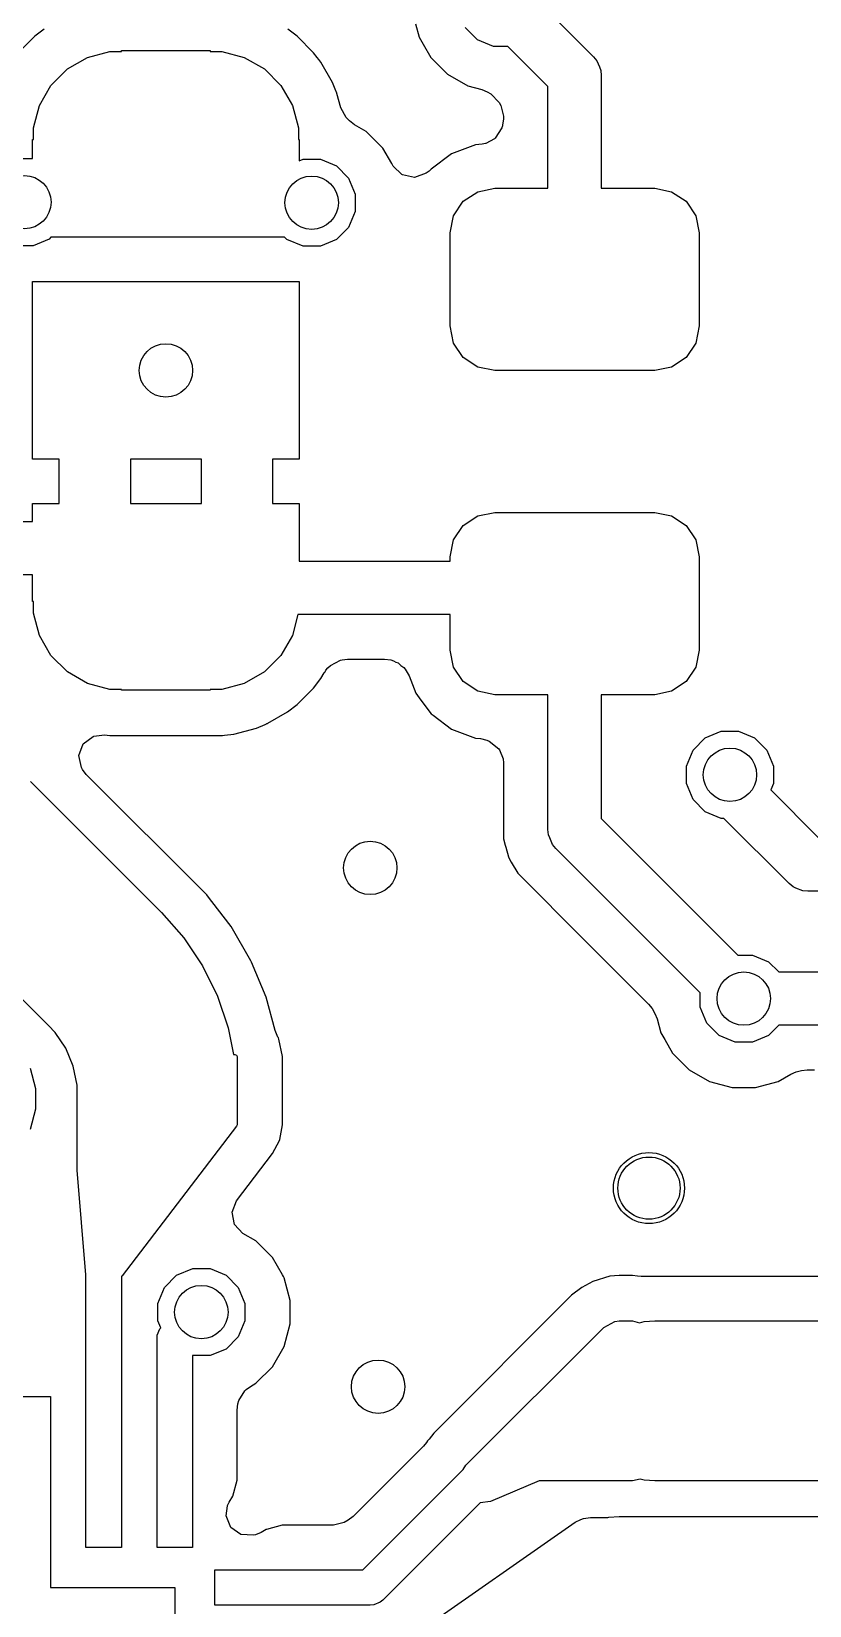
# Model space of a CAD drawing. Header units: inches. Extents: x 0.01 to 5.35, y 0.01 to 3.37.
# Drawn here: x 3.5898 to 3.7621, y 1.9754 to 2.3242 of the extents above; entities that cross this region are included whole.
import ezdxf

# ---------------------------------------------------------------- set-up
doc = ezdxf.new("R2010")
doc.units = ezdxf.units.IN
doc.header["$MEASUREMENT"] = 0
doc.layers.add('BLACK', color=250, linetype='CONTINUOUS')

msp = doc.modelspace()

# ---------------------------------------------------------------- linework, layer by layer
at = {"layer": 'BLACK', "linetype": 'CONTINUOUS'}
for p, q in [((3.70365, 2.32918), (3.71425, 2.31858)), ((3.59048, 2.3231), (3.58682, 2.31944)), ((3.59049, 2.3231), (3.59048, 2.3231)), ((3.59257, 2.3247), (3.59049, 2.3231)), ((3.59049, 2.3231), (3.59049, 2.3231)), ((3.64857, 2.3231), (3.64655, 2.32465)), ((3.65223, 2.31944), (3.64857, 2.3231)), ((3.64857, 2.3231), (3.64857, 2.3231)), ((3.64857, 2.3231), (3.64857, 2.3231)), ((3.64857, 2.3231), (3.64857, 2.3231)), ((3.67483, 2.32588), (3.67564, 2.32287)), ((3.68853, 2.3223), (3.68581, 2.32501)), ((3.60215, 2.31842), (3.60712, 2.31975)), ((3.60712, 2.31975), (3.60969, 2.31975)), ((3.60969, 2.31975), (3.60969, 2.31992)), ((3.60969, 2.31992), (3.62937, 2.31992)), ((3.62937, 2.31992), (3.62937, 2.31975)), ((3.62937, 2.31975), (3.63194, 2.31975)), ((3.63194, 2.31975), (3.6369, 2.31842)), ((3.67564, 2.32287), (3.67652, 2.32134)), ((3.67652, 2.32134), (3.67652, 2.32134)), ((3.67652, 2.32134), (3.67823, 2.31838)), ((3.69208, 2.32083), (3.68853, 2.3223)), ((3.6953, 2.32083), (3.69208, 2.32083)), ((3.70417, 2.31195), (3.6953, 2.32083)), ((3.5977, 2.31585), (3.60215, 2.31842)), ((3.6369, 2.31842), (3.64135, 2.31585)), ((3.65304, 2.31838), (3.65223, 2.31944)), ((3.65223, 2.31944), (3.65223, 2.31944)), ((3.65338, 2.31795), (3.65304, 2.31838)), ((3.65304, 2.31838), (3.65304, 2.31838)), ((3.65304, 2.31838), (3.65304, 2.31838)), ((3.65383, 2.31735), (3.65338, 2.31795)), ((3.65642, 2.31286), (3.65383, 2.31735)), ((3.65383, 2.31735), (3.65383, 2.31735)), ((3.67823, 2.31838), (3.6819, 2.31471)), ((3.71425, 2.31858), (3.71499, 2.31768)), ((3.71499, 2.31768), (3.71555, 2.31632)), ((3.71555, 2.31632), (3.71587, 2.31555)), ((3.59407, 2.31222), (3.5977, 2.31585)), ((3.64135, 2.31585), (3.64499, 2.31222)), ((3.65643, 2.31286), (3.65642, 2.31286)), ((3.65704, 2.31138), (3.65643, 2.31286)), ((3.65643, 2.31286), (3.65643, 2.31286)), ((3.6819, 2.31471), (3.68639, 2.31212)), ((3.71587, 2.31555), (3.71598, 2.3144)), ((3.71598, 2.3144), (3.71598, 2.28941)), ((3.5915, 2.30777), (3.59407, 2.31222)), ((3.64499, 2.31222), (3.64756, 2.30777)), ((3.65742, 2.31047), (3.65704, 2.31138)), ((3.65704, 2.31138), (3.65704, 2.31138)), ((3.65743, 2.31044), (3.65742, 2.31047)), ((3.65829, 2.30722), (3.65743, 2.31044)), ((3.68639, 2.31212), (3.68639, 2.31212)), ((3.68639, 2.31212), (3.68639, 2.31212)), ((3.68639, 2.31212), (3.68952, 2.31128)), ((3.68952, 2.31128), (3.6907, 2.31079)), ((3.6907, 2.31079), (3.69151, 2.31032)), ((3.69151, 2.31032), (3.69335, 2.30844)), ((3.70417, 2.28941), (3.70417, 2.31195)), ((3.59017, 2.30281), (3.5915, 2.30777)), ((3.64756, 2.30777), (3.64889, 2.30281)), ((3.65947, 2.30512), (3.65829, 2.30722)), ((3.69335, 2.30844), (3.69371, 2.30777)), ((3.69371, 2.30777), (3.69431, 2.30543)), ((3.59017, 2.30024), (3.59017, 2.30281)), ((3.64889, 2.30281), (3.64889, 2.30024)), ((3.66019, 2.30437), (3.65947, 2.30512)), ((3.66128, 2.30351), (3.66019, 2.30437)), ((3.66392, 2.30199), (3.66128, 2.30351)), ((3.69394, 2.3028), (3.69245, 2.30049)), ((3.69407, 2.30326), (3.69394, 2.3028)), ((3.69411, 2.3034), (3.69407, 2.30326)), ((3.69431, 2.30477), (3.69411, 2.3034)), ((3.69431, 2.30543), (3.69431, 2.30477)), ((3.59, 2.296), (3.59, 2.30024)), ((3.59, 2.30024), (3.59017, 2.30024)), ((3.64889, 2.30024), (3.64906, 2.30024)), ((3.64906, 2.30024), (3.64906, 2.29552)), ((3.66758, 2.29832), (3.66392, 2.30199)), ((3.68813, 2.29902), (3.68282, 2.29704)), ((3.68956, 2.29917), (3.68813, 2.29902)), ((3.68813, 2.29902), (3.68813, 2.29902)), ((3.69033, 2.29932), (3.68956, 2.29917)), ((3.69039, 2.29934), (3.69033, 2.29932)), ((3.69229, 2.30035), (3.69039, 2.29934)), ((3.69245, 2.30049), (3.69229, 2.30035)), ((3.58626, 2.296), (3.59, 2.296)), ((3.64906, 2.29552), (3.6499, 2.29587)), ((3.6499, 2.29587), (3.65374, 2.29587)), ((3.65374, 2.29587), (3.65729, 2.2944)), ((3.66954, 2.29494), (3.66758, 2.29832)), ((3.68282, 2.29704), (3.67829, 2.29364)), ((3.68282, 2.29704), (3.68282, 2.29704)), ((3.68282, 2.29704), (3.68282, 2.29704)), ((3.65729, 2.2944), (3.66, 2.29169)), ((3.66, 2.29169), (3.66147, 2.28814)), ((3.66988, 2.29435), (3.66954, 2.29494)), ((3.67177, 2.2925), (3.66988, 2.29435)), ((3.67194, 2.29241), (3.67177, 2.2925)), ((3.67463, 2.29182), (3.67194, 2.29241)), ((3.67194, 2.29241), (3.67194, 2.29241)), ((3.6772, 2.29279), (3.67463, 2.29182)), ((3.67781, 2.29324), (3.6772, 2.29279)), ((3.67815, 2.29353), (3.67781, 2.29324)), ((3.67829, 2.29364), (3.67815, 2.29353)), ((3.67815, 2.29353), (3.67815, 2.29353)), ((3.66147, 2.28814), (3.66147, 2.2843)), ((3.6854, 2.28653), (3.6886, 2.28866)), ((3.6886, 2.28866), (3.69236, 2.28941)), ((3.69236, 2.28941), (3.70417, 2.28941)), ((3.71598, 2.28941), (3.7278, 2.28941)), ((3.7278, 2.28941), (3.73156, 2.28866)), ((3.73156, 2.28866), (3.73475, 2.28653)), ((3.68327, 2.28333), (3.6854, 2.28653)), ((3.73475, 2.28653), (3.73689, 2.28333)), ((3.66147, 2.2843), (3.66, 2.28075)), ((3.68252, 2.27957), (3.68327, 2.28333)), ((3.73689, 2.28333), (3.73764, 2.27957)), ((3.59365, 2.27816), (3.5901, 2.27669)), ((3.59407, 2.27858), (3.59365, 2.27816)), ((3.61953, 2.27858), (3.59407, 2.27858)), ((3.6458, 2.27858), (3.61953, 2.27858)), ((3.64635, 2.27804), (3.6458, 2.27858)), ((3.6499, 2.27657), (3.64635, 2.27804)), ((3.65729, 2.27804), (3.65374, 2.27657)), ((3.66, 2.28075), (3.65729, 2.27804)), ((3.68252, 2.2589), (3.68252, 2.27957)), ((3.73764, 2.27957), (3.73764, 2.2589)), ((3.5901, 2.27669), (3.58626, 2.27669)), ((3.65374, 2.27657), (3.6499, 2.27657)), ((3.59, 2.22937), (3.59, 2.26874)), ((3.59, 2.26874), (3.64906, 2.26874)), ((3.64906, 2.26874), (3.64906, 2.22937)), ((3.68327, 2.25513), (3.68252, 2.2589)), ((3.73764, 2.2589), (3.73689, 2.25513)), ((3.6854, 2.25194), (3.68327, 2.25513)), ((3.73689, 2.25513), (3.73475, 2.25194)), ((3.6886, 2.2498), (3.6854, 2.25194)), ((3.69236, 2.24906), (3.6886, 2.2498)), ((3.73156, 2.2498), (3.7278, 2.24906)), ((3.73475, 2.25194), (3.73156, 2.2498)), ((3.7278, 2.24906), (3.69236, 2.24906)), ((3.59591, 2.22937), (3.59, 2.22937)), ((3.59591, 2.21953), (3.59591, 2.22937)), ((3.61165, 2.22937), (3.61165, 2.21953)), ((3.6274, 2.22937), (3.61165, 2.22937)), ((3.6274, 2.21953), (3.6274, 2.22937)), ((3.64906, 2.22937), (3.64315, 2.22937)), ((3.64315, 2.22937), (3.64315, 2.21953)), ((3.59, 2.21559), (3.59, 2.21953)), ((3.59, 2.21953), (3.59591, 2.21953)), ((3.61165, 2.21953), (3.6274, 2.21953)), ((3.64315, 2.21953), (3.64906, 2.21953)), ((3.64906, 2.21953), (3.64906, 2.20676)), ((3.22434, 2.21559), (3.59, 2.21559)), ((3.6854, 2.21468), (3.6886, 2.21681)), ((3.6886, 2.21681), (3.69236, 2.21756)), ((3.69236, 2.21756), (3.7278, 2.21756)), ((3.7278, 2.21756), (3.73156, 2.21681)), ((3.73156, 2.21681), (3.73475, 2.21468)), ((3.68252, 2.20772), (3.68327, 2.21148)), ((3.68327, 2.21148), (3.6854, 2.21468)), ((3.73475, 2.21468), (3.73689, 2.21148)), ((3.73689, 2.21148), (3.73764, 2.20772)), ((3.64906, 2.20676), (3.68252, 2.20676)), ((3.68252, 2.20676), (3.68252, 2.20772)), ((3.73764, 2.20772), (3.73764, 2.18705)), ((3.59, 2.20378), (3.2278, 2.20378)), ((3.59, 2.19787), (3.59, 2.20378)), ((3.59017, 2.19787), (3.59, 2.19787)), ((3.59017, 2.1953), (3.59017, 2.19787)), ((3.5915, 2.19034), (3.59017, 2.1953)), ((3.64879, 2.19495), (3.64756, 2.19034)), ((3.68252, 2.19495), (3.64879, 2.19495)), ((3.68252, 2.18705), (3.68252, 2.19495)), ((3.59407, 2.18589), (3.5915, 2.19034)), ((3.64756, 2.19034), (3.64499, 2.18589)), ((3.68327, 2.18328), (3.68252, 2.18705)), ((3.73764, 2.18705), (3.73689, 2.18328)), ((3.5977, 2.18226), (3.59407, 2.18589)), ((3.64499, 2.18589), (3.64135, 2.18226)), ((3.65543, 2.18313), (3.65597, 2.18365)), ((3.65597, 2.18365), (3.65819, 2.18486)), ((3.65819, 2.18486), (3.65859, 2.18495)), ((3.65859, 2.18495), (3.65974, 2.18509)), ((3.65974, 2.18509), (3.66797, 2.18509)), ((3.66797, 2.18509), (3.66935, 2.18489)), ((3.66935, 2.18489), (3.66994, 2.18472)), ((3.66994, 2.18472), (3.67044, 2.1844)), ((3.67044, 2.1844), (3.67101, 2.18426)), ((3.67101, 2.18426), (3.67157, 2.18367)), ((3.67157, 2.18367), (3.67225, 2.18323)), ((3.60215, 2.17969), (3.5977, 2.18226)), ((3.64135, 2.18226), (3.6369, 2.17969)), ((3.65223, 2.17867), (3.65383, 2.18076)), ((3.65383, 2.18076), (3.65457, 2.18204)), ((3.65457, 2.18204), (3.65484, 2.18229)), ((3.65484, 2.18229), (3.65497, 2.18263)), ((3.65497, 2.18263), (3.65543, 2.18313)), ((3.67225, 2.18323), (3.67256, 2.18288)), ((3.67256, 2.18288), (3.67344, 2.18138)), ((3.67344, 2.18138), (3.67489, 2.17751)), ((3.6854, 2.18009), (3.68327, 2.18328)), ((3.6886, 2.17795), (3.6854, 2.18009)), ((3.73475, 2.18009), (3.73156, 2.17795)), ((3.73689, 2.18328), (3.73475, 2.18009)), ((3.60712, 2.17836), (3.60215, 2.17969)), ((3.60969, 2.17836), (3.60712, 2.17836)), ((3.60969, 2.17819), (3.60969, 2.17836)), ((3.62937, 2.17819), (3.60969, 2.17819)), ((3.63194, 2.17836), (3.62937, 2.17836)), ((3.62937, 2.17836), (3.62937, 2.17819)), ((3.6369, 2.17969), (3.63194, 2.17836)), ((3.64857, 2.17501), (3.65223, 2.17867)), ((3.67489, 2.17751), (3.67489, 2.17751)), ((3.67489, 2.17751), (3.67489, 2.17751)), ((3.67489, 2.17751), (3.67489, 2.17751)), ((3.67489, 2.17751), (3.67601, 2.17601)), ((3.69236, 2.1772), (3.6886, 2.17795)), ((3.70417, 2.1772), (3.69236, 2.1772)), ((3.70417, 2.14732), (3.70417, 2.1772)), ((3.7278, 2.1772), (3.71598, 2.1772)), ((3.71598, 2.1772), (3.71598, 2.14977)), ((3.73156, 2.17795), (3.7278, 2.1772)), ((3.64213, 2.1709), (3.64649, 2.17341)), ((3.64649, 2.17341), (3.64857, 2.17501)), ((3.67601, 2.17601), (3.67829, 2.17297)), ((3.63457, 2.16847), (3.63957, 2.16981)), ((3.63957, 2.16981), (3.64155, 2.17063)), ((3.64155, 2.17063), (3.64184, 2.17075)), ((3.64184, 2.17075), (3.64191, 2.17078)), ((3.64191, 2.17078), (3.64193, 2.17079)), ((3.64193, 2.17079), (3.642, 2.17082)), ((3.642, 2.17082), (3.64206, 2.17085)), ((3.64206, 2.17085), (3.64213, 2.1709)), ((3.67829, 2.17297), (3.67829, 2.17297)), ((3.67829, 2.17297), (3.6787, 2.17266)), ((3.6787, 2.17266), (3.68282, 2.16958)), ((3.68282, 2.16958), (3.68282, 2.16957)), ((3.68282, 2.16957), (3.68813, 2.16759)), ((3.60027, 2.16374), (3.60123, 2.16632)), ((3.60123, 2.16632), (3.60343, 2.16797)), ((3.60343, 2.16797), (3.60357, 2.16802)), ((3.60357, 2.16802), (3.60591, 2.16829)), ((3.60591, 2.16829), (3.60709, 2.16813)), ((3.60709, 2.16813), (3.60709, 2.16813)), ((3.60709, 2.16813), (3.63196, 2.16813)), ((3.63196, 2.16813), (3.63208, 2.16815)), ((3.63196, 2.16813), (3.63196, 2.16813)), ((3.63208, 2.16815), (3.63248, 2.1682)), ((3.63248, 2.1682), (3.63457, 2.16847)), ((3.63248, 2.1682), (3.63248, 2.1682)), ((3.63248, 2.1682), (3.63248, 2.1682)), ((3.68813, 2.16759), (3.68925, 2.16747)), ((3.68925, 2.16747), (3.6906, 2.16713)), ((3.6906, 2.16713), (3.69117, 2.16689)), ((3.69117, 2.16689), (3.69331, 2.16517)), ((3.7363, 2.16491), (3.73902, 2.16763)), ((3.73902, 2.16763), (3.74256, 2.1691)), ((3.74256, 2.1691), (3.7464, 2.1691)), ((3.7464, 2.1691), (3.74995, 2.16763)), ((3.74995, 2.16763), (3.75267, 2.16491)), ((3.60085, 2.16106), (3.60027, 2.16374)), ((3.69331, 2.16517), (3.69343, 2.165)), ((3.69343, 2.165), (3.69424, 2.16299)), ((3.69424, 2.16299), (3.69425, 2.16293)), ((3.69425, 2.16293), (3.69431, 2.16215)), ((3.73483, 2.16137), (3.7363, 2.16491)), ((3.75267, 2.16491), (3.75414, 2.16137)), ((3.60101, 2.16076), (3.60085, 2.16106)), ((3.60107, 2.16066), (3.60101, 2.16076)), ((3.6019, 2.15955), (3.60107, 2.16066)), ((3.62863, 2.13282), (3.6019, 2.15955)), ((3.69431, 2.16215), (3.69431, 2.14525)), ((3.73483, 2.15753), (3.73483, 2.16137)), ((3.75414, 2.16137), (3.75414, 2.15753)), ((3.58951, 2.15799), (3.61856, 2.12895)), ((3.7363, 2.15398), (3.73483, 2.15753)), ((3.75414, 2.15753), (3.75354, 2.15609)), ((3.75354, 2.15609), (3.76419, 2.14544)), ((3.73902, 2.15126), (3.7363, 2.15398)), ((3.71598, 2.14977), (3.74624, 2.11951)), ((3.74256, 2.14979), (3.73902, 2.15126)), ((3.74313, 2.14979), (3.74256, 2.14979)), ((3.75757, 2.13536), (3.74313, 2.14979)), ((3.69431, 2.14525), (3.69468, 2.14388)), ((3.70429, 2.14617), (3.70417, 2.14732)), ((3.70456, 2.1455), (3.70429, 2.14617)), ((3.70517, 2.14404), (3.70456, 2.1455)), ((3.69468, 2.14388), (3.6948, 2.14343)), ((3.6948, 2.14343), (3.69539, 2.14124)), ((3.7059, 2.14315), (3.70517, 2.14404)), ((3.73789, 2.11116), (3.7059, 2.14315)), ((3.69539, 2.14124), (3.69564, 2.14079)), ((3.69564, 2.14079), (3.69604, 2.1401)), ((3.69604, 2.1401), (3.69604, 2.1401)), ((3.69604, 2.1401), (3.69746, 2.13764)), ((3.69746, 2.13764), (3.69746, 2.13764)), ((3.69746, 2.13764), (3.69746, 2.13764)), ((3.69746, 2.13764), (3.71243, 2.12268)), ((3.75846, 2.13463), (3.75757, 2.13536)), ((3.7591, 2.13436), (3.75846, 2.13463)), ((3.5935, 2.10389), (3.56445, 2.13294)), ((3.62898, 2.13237), (3.62863, 2.13282)), ((3.62863, 2.13282), (3.62863, 2.13282)), ((3.62973, 2.13138), (3.62898, 2.13237)), ((3.63398, 2.12585), (3.62973, 2.13138)), ((3.76059, 2.13374), (3.7591, 2.13436)), ((3.76174, 2.13363), (3.76059, 2.13374)), ((3.89222, 2.13363), (3.76174, 2.13363)), ((3.61856, 2.12895), (3.62348, 2.12333)), ((3.63836, 2.11825), (3.63398, 2.12585)), ((3.62348, 2.12333), (3.62763, 2.11712)), ((3.71243, 2.12268), (3.7196, 2.1155)), ((3.6385, 2.11793), (3.63836, 2.11825)), ((3.63836, 2.11825), (3.63836, 2.11825)), ((3.63836, 2.11825), (3.63836, 2.11825)), ((3.64172, 2.11015), (3.6385, 2.11793)), ((3.74624, 2.11951), (3.74946, 2.11951)), ((3.74946, 2.11951), (3.75301, 2.11804)), ((3.75301, 2.11804), (3.75529, 2.11576)), ((3.62763, 2.11712), (3.63093, 2.11043)), ((3.7196, 2.1155), (3.72646, 2.10864)), ((3.75529, 2.11576), (3.94243, 2.11576)), ((3.63093, 2.11043), (3.63333, 2.10336)), ((3.73789, 2.10794), (3.73789, 2.11116)), ((3.6437, 2.10277), (3.64172, 2.11015)), ((3.72646, 2.10864), (3.72723, 2.10763)), ((3.72723, 2.10763), (3.72786, 2.10656)), ((3.73936, 2.10439), (3.73789, 2.10794)), ((3.59501, 2.10238), (3.5935, 2.10389)), ((3.5935, 2.10389), (3.5935, 2.10389)), ((3.63333, 2.10336), (3.6345, 2.09748)), ((3.72786, 2.10656), (3.72834, 2.10538)), ((3.72834, 2.10538), (3.72918, 2.10225)), ((3.74208, 2.10167), (3.73936, 2.10439)), ((3.75529, 2.10395), (3.75301, 2.10167)), ((3.92054, 2.10395), (3.75529, 2.10395)), ((3.59738, 2.09884), (3.59501, 2.10238)), ((3.64435, 2.10132), (3.6437, 2.10277)), ((3.64444, 2.1012), (3.64435, 2.10132)), ((3.64457, 2.10088), (3.64444, 2.1012)), ((3.64444, 2.1012), (3.64444, 2.1012)), ((3.64533, 2.09703), (3.64457, 2.10088)), ((3.72918, 2.10225), (3.72918, 2.10225)), ((3.72918, 2.10225), (3.73003, 2.10079)), ((3.73003, 2.10079), (3.73178, 2.09776)), ((3.74562, 2.1002), (3.74208, 2.10167)), ((3.74946, 2.1002), (3.74562, 2.1002)), ((3.75301, 2.10167), (3.74946, 2.1002)), ((3.59901, 2.0949), (3.59738, 2.09884)), ((3.6345, 2.09748), (3.63482, 2.09748)), ((3.63482, 2.09748), (3.63514, 2.09735)), ((3.63514, 2.09735), (3.63528, 2.09703)), ((3.63528, 2.09703), (3.63528, 2.08189)), ((3.64533, 2.08189), (3.64533, 2.09703)), ((3.73178, 2.09776), (3.73544, 2.09409)), ((3.58943, 2.09442), (3.59063, 2.08995)), ((3.59984, 2.09071), (3.59901, 2.0949)), ((3.73544, 2.09409), (3.73994, 2.0915)), ((3.75515, 2.0915), (3.75795, 2.09312)), ((3.75795, 2.09312), (3.75913, 2.0936)), ((3.75913, 2.0936), (3.76033, 2.09392)), ((3.76033, 2.09392), (3.76159, 2.09409)), ((3.76159, 2.09409), (3.76323, 2.09409)), ((3.59063, 2.08995), (3.59063, 2.08533)), ((3.59984, 2.07191), (3.59984, 2.09071)), ((3.73994, 2.0915), (3.74495, 2.09015)), ((3.74495, 2.09015), (3.74495, 2.09015)), ((3.74495, 2.09015), (3.75014, 2.09015)), ((3.75014, 2.09015), (3.75515, 2.0915)), ((3.75014, 2.09015), (3.75014, 2.09015)), ((3.59063, 2.08533), (3.58943, 2.08086)), ((3.63518, 2.08161), (3.60982, 2.04845)), ((3.63528, 2.08189), (3.63518, 2.08161)), ((3.6448, 2.07866), (3.64533, 2.08189)), ((3.63516, 2.06502), (3.64317, 2.0755)), ((3.64317, 2.0755), (3.64471, 2.07839)), ((3.64471, 2.07839), (3.6448, 2.07866)), ((3.59984, 2.07187), (3.59984, 2.07191)), ((3.60178, 2.04868), (3.59984, 2.07187)), ((3.63418, 2.06252), (3.63516, 2.06502)), ((3.6347, 2.05982), (3.63418, 2.06252)), ((3.6366, 2.05783), (3.6347, 2.05982)), ((3.63948, 2.05616), (3.6366, 2.05783)), ((3.64315, 2.05249), (3.63948, 2.05616)), ((3.64536, 2.04866), (3.64315, 2.05249)), ((3.60181, 2.04861), (3.60178, 2.04868)), ((3.60181, 2.02169), (3.60181, 2.04861)), ((3.60982, 2.04845), (3.60969, 2.04837)), ((3.60969, 2.04837), (3.60969, 2.02169)), ((3.6192, 2.04586), (3.62191, 2.04858)), ((3.62191, 2.04858), (3.62546, 2.05005)), ((3.62546, 2.05005), (3.6293, 2.05005)), ((3.6293, 2.05005), (3.63285, 2.04858)), ((3.63285, 2.04858), (3.63557, 2.04586)), ((3.6456, 2.04825), (3.64536, 2.04866)), ((3.64574, 2.048), (3.6456, 2.04825)), ((3.64709, 2.04299), (3.64574, 2.048)), ((3.71786, 2.04832), (3.71412, 2.04714)), ((3.7189, 2.04843), (3.71786, 2.04832)), ((3.71786, 2.04832), (3.71786, 2.04832)), ((3.71997, 2.04848), (3.7189, 2.04843)), ((3.7189, 2.04843), (3.7189, 2.04843)), ((3.7189, 2.04843), (3.7189, 2.04843)), ((3.7189, 2.04843), (3.7189, 2.04843)), ((3.7189, 2.04843), (3.7189, 2.04843)), ((3.72291, 2.04848), (3.71997, 2.04848)), ((3.71997, 2.04848), (3.71997, 2.04848)), ((3.72402, 2.04832), (3.72291, 2.04848)), ((3.72484, 2.04831), (3.72402, 2.04832)), ((3.72484, 2.04829), (3.72484, 2.04831)), ((4.19278, 2.04829), (3.72484, 2.04829)), ((3.61773, 2.04231), (3.6192, 2.04586)), ((3.63557, 2.04586), (3.63704, 2.04231)), ((3.70941, 2.04411), (3.67886, 2.01356)), ((3.7117, 2.04582), (3.70941, 2.04411)), ((3.70941, 2.04411), (3.70941, 2.04411)), ((3.71412, 2.04714), (3.7117, 2.04582)), ((3.7117, 2.04582), (3.7117, 2.04582)), ((3.71412, 2.04714), (3.71412, 2.04714)), ((3.61773, 2.03847), (3.61773, 2.04231)), ((3.63704, 2.04231), (3.63704, 2.03847)), ((3.64709, 2.0378), (3.64709, 2.04299)), ((3.61838, 2.03689), (3.61773, 2.03847)), ((3.63704, 2.03847), (3.63557, 2.03493)), ((3.64574, 2.03279), (3.64709, 2.0378)), ((3.68597, 2.00644), (3.71652, 2.037)), ((3.71652, 2.037), (3.71894, 2.03831)), ((3.71894, 2.03831), (3.71997, 2.03843)), ((3.71997, 2.03843), (3.72291, 2.03843)), ((3.72291, 2.03843), (3.72441, 2.03799)), ((3.72441, 2.03799), (3.72548, 2.03827)), ((3.72548, 2.03827), (3.7278, 2.03843)), ((3.7278, 2.03843), (4.19626, 2.03843)), ((3.61756, 2.03451), (3.61763, 2.03528)), ((3.61756, 2.02169), (3.61756, 2.03451)), ((3.61763, 2.03528), (3.61822, 2.0367)), ((3.61822, 2.0367), (3.61838, 2.03689)), ((3.63557, 2.03493), (3.63285, 2.03221)), ((3.62546, 2.03074), (3.62543, 2.03075)), ((3.62543, 2.03075), (3.62543, 2.02169)), ((3.6293, 2.03074), (3.62546, 2.03074)), ((3.63285, 2.03221), (3.6293, 2.03074)), ((3.64315, 2.02829), (3.64574, 2.03279)), ((3.63948, 2.02463), (3.64315, 2.02829)), ((3.63702, 2.02293), (3.63731, 2.02322)), ((3.63731, 2.02322), (3.63824, 2.02391)), ((3.63824, 2.02391), (3.63948, 2.02463)), ((3.58606, 2.02169), (3.59394, 2.02169)), ((3.59394, 2.02169), (3.59394, 2.00496)), ((3.60181, 1.98823), (3.60181, 2.02169)), ((3.60969, 2.02169), (3.60969, 1.98823)), ((3.61756, 1.98823), (3.61756, 2.02169)), ((3.62543, 2.02169), (3.62543, 1.98823)), ((3.6353, 2.01869), (3.63549, 2.02006)), ((3.63549, 2.02006), (3.6357, 2.02078)), ((3.6357, 2.02078), (3.63702, 2.02293)), ((3.6353, 2.00314), (3.6353, 2.01869)), ((3.67886, 2.01356), (3.67781, 2.01226)), ((3.67886, 2.01356), (3.67886, 2.01356)), ((3.67886, 2.01356), (3.67886, 2.01356)), ((3.67661, 2.0107), (3.66101, 1.9951)), ((3.67727, 2.01151), (3.67661, 2.0107)), ((3.67751, 2.01188), (3.67727, 2.01151)), ((3.67781, 2.01226), (3.67751, 2.01188)), ((3.68536, 2.0055), (3.68597, 2.00644)), ((3.59394, 2.00496), (3.59394, 1.97937)), ((3.63435, 1.99963), (3.6353, 2.00314)), ((3.66317, 1.98331), (3.68536, 2.0055)), ((3.7022, 2.00299), (3.69146, 1.99839)), ((3.71696, 2.00299), (3.7022, 2.00299)), ((3.71736, 2.00301), (3.71696, 2.00299)), ((3.72291, 2.00301), (3.71736, 2.00301)), ((3.7246, 2.00338), (3.72291, 2.00301)), ((3.72548, 2.00314), (3.7246, 2.00338)), ((3.7278, 2.00299), (3.72548, 2.00314)), ((4.19626, 2.00299), (3.7278, 2.00299)), ((3.63355, 1.99824), (3.63435, 1.99963)), ((3.63289, 1.99525), (3.63318, 1.99743)), ((3.63289, 1.99523), (3.63289, 1.99525)), ((3.63391, 1.99268), (3.63289, 1.99523)), ((3.63318, 1.99743), (3.63321, 1.99751)), ((3.63321, 1.99751), (3.63355, 1.99824)), ((3.66101, 1.9951), (3.6599, 1.99426)), ((3.68911, 1.99811), (3.66759, 1.97659)), ((3.69146, 1.99839), (3.68911, 1.99811)), ((3.71761, 1.99497), (3.71992, 1.99512)), ((3.71992, 1.99512), (4.19863, 1.99512)), ((3.63615, 1.99108), (3.63391, 1.99268)), ((3.64176, 1.99223), (3.64063, 1.99157)), ((3.64183, 1.99225), (3.64176, 1.99223)), ((3.64527, 1.99317), (3.64183, 1.99225)), ((3.65665, 1.99317), (3.64527, 1.99317)), ((3.65899, 1.99377), (3.65665, 1.99317)), ((3.6599, 1.99426), (3.65899, 1.99377)), ((3.67515, 1.96929), (3.71021, 1.99383)), ((3.71021, 1.99383), (3.71145, 1.99446)), ((3.71145, 1.99446), (3.712, 1.99465)), ((3.712, 1.99465), (3.71356, 1.9949)), ((3.71356, 1.9949), (3.71696, 1.9949)), ((3.71696, 1.9949), (3.71722, 1.99491)), ((3.71722, 1.99491), (3.71736, 1.99491)), ((3.71736, 1.99491), (3.71741, 1.99491)), ((3.71741, 1.99491), (3.71761, 1.99497)), ((3.71741, 1.99491), (3.71741, 1.99491)), ((3.60969, 1.98823), (3.60181, 1.98823)), ((3.62543, 1.98823), (3.61756, 1.98823)), ((3.6389, 1.99095), (3.63615, 1.99108)), ((3.63934, 1.99106), (3.6389, 1.99095)), ((3.64063, 1.99157), (3.63934, 1.99106)), ((3.63035, 1.97543), (3.63035, 1.98331)), ((3.63035, 1.98331), (3.66317, 1.98331)), ((3.59394, 1.97937), (3.6215, 1.97937)), ((3.6215, 1.97937), (3.6215, 1.83764)), ((3.64709, 1.97543), (3.63035, 1.97543)), ((3.6648, 1.97543), (3.64709, 1.97543)), ((3.66557, 1.97551), (3.6648, 1.97543)), ((3.66699, 1.9761), (3.66557, 1.97551)), ((3.66759, 1.97659), (3.66699, 1.9761))]:
    msp.add_line(p, q, dxfattribs=at)
at = {"layer": 'BLACK'}
for centre, radius in [((3.58818, 2.28634), 0.00591), ((3.65182, 2.28622), 0.00591), ((3.61953, 2.24905), 0.00591), ((3.74448, 2.15945), 0.00591), ((3.6648, 2.13882), 0.00591), ((3.74754, 2.10986), 0.00591), ((3.72654, 2.06786), 0.00787), ((3.62738, 2.04039), 0.00591), ((3.66654, 2.02386), 0.00591)]:
    msp.add_circle(centre, radius, dxfattribs=at)
at = {"layer": 'WHITE'}
for centre, radius in [((3.58818, 2.28634), 0.00591), ((3.65182, 2.28622), 0.00591), ((3.61953, 2.24905), 0.00591), ((3.74448, 2.15945), 0.00591), ((3.6648, 2.13882), 0.00591), ((3.74754, 2.10986), 0.00591), ((3.72654, 2.06786), 0.00689), ((3.62738, 2.04039), 0.00591), ((3.66654, 2.02386), 0.00591)]:
    msp.add_circle(centre, radius, dxfattribs=at)

doc.saveas('drawing.dxf')
